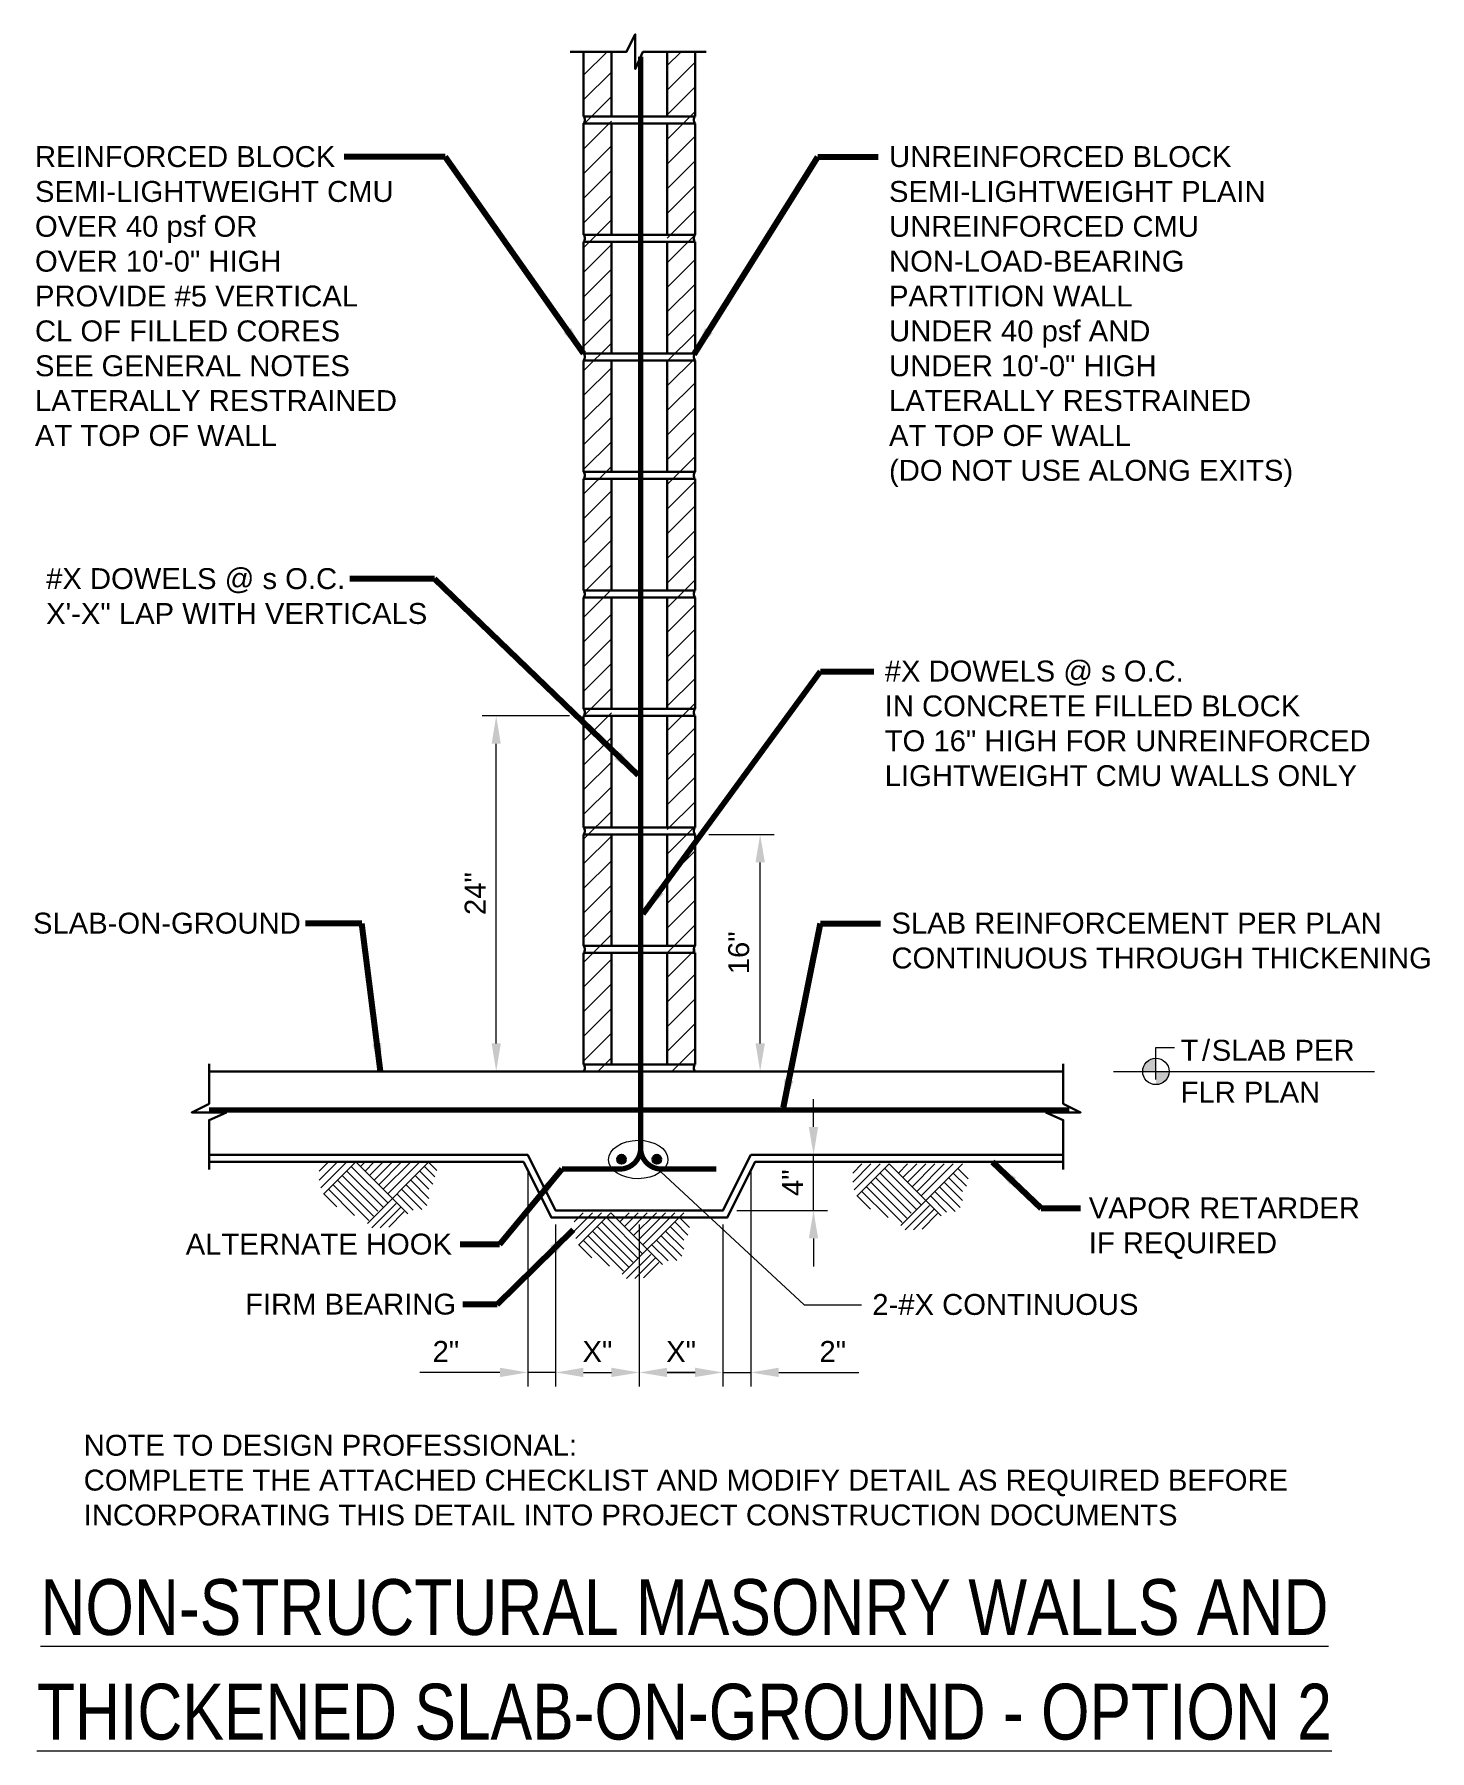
# Model space of a CAD drawing. Header units: inches. Extents: x 527 to 627, y 521 to 644.
import ezdxf

# ---------------------------------------------------------------- set-up
doc = ezdxf.new("R2010")
doc.units = ezdxf.units.IN
doc.header["$LTSCALE"] = 5
doc.header["$MEASUREMENT"] = 0
doc.linetypes.add('CENTER2', pattern=[1.125, 0.75, -0.125, 0.125, -0.125])
doc.linetypes.add('HIDDEN', pattern=[0.375, 0.25, -0.125])
for name, color, linetype, lineweight in [('S-ANNO-DIMS', 1, 'Continuous', 20), ('S-ANNO-TEXT', 7, 'Continuous', 20), ('S-DELT-PATT', 7, 'Continuous', 15), ('S-DETL', 3, 'Continuous', 30)]:
    doc.layers.add(name, color=color, linetype=linetype, lineweight=lineweight)
doc.styles.add('Romans', font='arial.ttf')
doc.dimstyles.get("Standard").update_dxf_attribs({"dimtxt": 0.18, "dimasz": 0.18, "dimexe": 0.18, "dimexo": 0.0625, "dimgap": 0.09, "dimtad": 0, "dimtih": 1, "dimtoh": 1, "dimdec": 4, "dimzin": 0, "dimdsep": 46, "dimtxsty": 'Standard', "dimcen": 0.09, "dimadec": 0, "dimazin": 0, "dimtfac": 1, "dimtdec": 4, "dimtofl": 0, "dimtmove": 0, "dimatfit": 3, "dimfxl": 1, "dimtolj": 1, "dimtzin": 0, "dimarcsym": 0})
pattern_1 = [(45, (-414.9498, -752.4976), (-0.8838835, 0.8838835), [])]

# ---------------------------------------------------------------- blocks, each defined once
blk = doc.blocks.new('*D0')
at = {"layer": 'Defpoints', "color": 0, "transparency": 16777216}
for p in [(570.33, 559.24), (576.33, 559.24), (576.33, 547.63)]:
    blk.add_point(p, dxfattribs=at)
at = {"layer": 'S-ANNO-DIMS', "transparency": 16777216}
for p, q in [((570.33, 558.24), (570.33, 546.63)), ((576.33, 558.24), (576.33, 546.63)), ((572.33, 547.63), (574.33, 547.63))]:
    blk.add_line(p, q, dxfattribs=at)
for points in [[(572.33, 547.97), (572.33, 547.3), (570.33, 547.63)], [(574.33, 547.97), (574.33, 547.3), (576.33, 547.63)]]:
    blk.add_solid(points, dxfattribs=at)
at = {"layer": 'S-ANNO-DIMS', "transparency": 16777216, "insert": (573.33, 549.13), "char_height": 1.5, "attachment_point": 5, "style": 'Romans'}
blk.add_mtext('\\A1;X"', dxfattribs=at)
blk = doc.blocks.new('*D1')
at = {"layer": 'Defpoints', "color": 0, "transparency": 16777216}
for p in [(574.33, 586.22), (579, 586.22), (579, 569.23)]:
    blk.add_point(p, dxfattribs=at)
at = {"layer": 'S-ANNO-DIMS', "transparency": 16777216}
for p, q in [((575.33, 586.22), (580, 586.22)), ((579, 571.23), (579, 584.22))]:
    blk.add_line(p, q, dxfattribs=at)
for points in [[(578.67, 584.22), (579.34, 584.22), (579, 586.22)], [(578.67, 571.23), (579.34, 571.23), (579, 569.23)]]:
    blk.add_solid(points, dxfattribs=at)
at = {"layer": 'S-ANNO-DIMS', "transparency": 16777216, "insert": (577.47, 577.73), "char_height": 1.5, "attachment_point": 5, "rotation": 90, "style": 'Romans'}
blk.add_mtext('\\A1;16"', dxfattribs=at)
blk = doc.blocks.new('*D2')
at = {"layer": 'Defpoints', "color": 0, "transparency": 16777216}
for p in [(560.07, 594.72), (566.33, 594.72), (579, 569.23)]:
    blk.add_point(p, dxfattribs=at)
at = {"layer": 'S-ANNO-DIMS', "transparency": 16777216}
for p, q in [((565.33, 594.72), (559.07, 594.72)), ((560.07, 571.23), (560.07, 592.72)), ((578, 569.23), (559.07, 569.23))]:
    blk.add_line(p, q, dxfattribs=at)
for points in [[(559.74, 592.72), (560.4, 592.72), (560.07, 594.72)], [(559.74, 571.23), (560.4, 571.23), (560.07, 569.23)]]:
    blk.add_solid(points, dxfattribs=at)
at = {"layer": 'S-ANNO-DIMS', "transparency": 16777216, "insert": (558.56, 581.98), "char_height": 1.5, "attachment_point": 5, "rotation": 90, "style": 'Romans'}
blk.add_mtext('\\A1;24"', dxfattribs=at)
blk = doc.blocks.new('*D3')
at = {"layer": 'Defpoints', "color": 0, "transparency": 16777216}
for p in [(570.33, 559.24), (564.33, 557.24), (570.33, 547.63)]:
    blk.add_point(p, dxfattribs=at)
at = {"layer": 'S-ANNO-DIMS', "transparency": 16777216}
for p, q in [((570.33, 558.24), (570.33, 546.63)), ((564.33, 556.24), (564.33, 546.63)), ((566.33, 547.63), (568.33, 547.63))]:
    blk.add_line(p, q, dxfattribs=at)
for points in [[(566.33, 547.97), (566.33, 547.3), (564.33, 547.63)], [(568.33, 547.97), (568.33, 547.3), (570.33, 547.63)]]:
    blk.add_solid(points, dxfattribs=at)
at = {"layer": 'S-ANNO-DIMS', "transparency": 16777216, "insert": (567.33, 549.13), "char_height": 1.5, "attachment_point": 5, "style": 'Romans'}
blk.add_mtext('\\A1;X"', dxfattribs=at)
blk = doc.blocks.new('*D4')
at = {"layer": 'Defpoints', "color": 0, "transparency": 16777216}
for p in [(578.33, 563.24), (576.33, 559.24), (578.33, 547.63)]:
    blk.add_point(p, dxfattribs=at)
at = {"layer": 'S-ANNO-DIMS', "transparency": 16777216}
for p, q in [((578.33, 562.24), (578.33, 546.63)), ((576.33, 558.24), (576.33, 546.63)), ((574.33, 547.63), (572.33, 547.63)), ((576.33, 547.63), (578.33, 547.63)), ((580.33, 547.63), (586.09, 547.63))]:
    blk.add_line(p, q, dxfattribs=at)
for points in [[(574.33, 547.97), (574.33, 547.3), (576.33, 547.63)], [(580.33, 547.97), (580.33, 547.3), (578.33, 547.63)]]:
    blk.add_solid(points, dxfattribs=at)
at = {"layer": 'S-ANNO-DIMS', "transparency": 16777216, "insert": (584.21, 549.14), "char_height": 1.5, "attachment_point": 5, "style": 'Romans'}
blk.add_mtext('\\A1;2"', dxfattribs=at)
blk = doc.blocks.new('*D5')
at = {"layer": 'Defpoints', "color": 0, "transparency": 16777216}
for p in [(562.33, 563.24), (564.33, 559.24), (564.33, 547.63)]:
    blk.add_point(p, dxfattribs=at)
at = {"layer": 'S-ANNO-DIMS', "transparency": 16777216}
for p, q in [((562.33, 562.24), (562.33, 546.63)), ((564.33, 558.24), (564.33, 546.63)), ((560.33, 547.63), (554.58, 547.63)), ((564.33, 547.63), (562.33, 547.63)), ((566.33, 547.63), (568.33, 547.63))]:
    blk.add_line(p, q, dxfattribs=at)
for points in [[(560.33, 547.97), (560.33, 547.3), (562.33, 547.63)], [(566.33, 547.97), (566.33, 547.3), (564.33, 547.63)]]:
    blk.add_solid(points, dxfattribs=at)
at = {"layer": 'S-ANNO-DIMS', "transparency": 16777216, "insert": (556.46, 549.14), "char_height": 1.5, "attachment_point": 5, "style": 'Romans'}
blk.add_mtext('\\A1;2"', dxfattribs=at)
blk = doc.blocks.new('*D6')
at = {"layer": 'Defpoints', "color": 0, "transparency": 16777216}
for p in [(578.33, 563.24), (582.83, 563.24), (576.33, 559.24)]:
    blk.add_point(p, dxfattribs=at)
at = {"layer": 'S-ANNO-DIMS', "transparency": 16777216}
for p, q in [((582.83, 565.24), (582.83, 567.24)), ((579.33, 563.24), (583.83, 563.24)), ((582.83, 559.24), (582.83, 563.24)), ((577.33, 559.24), (583.83, 559.24)), ((582.83, 557.24), (582.83, 555.24))]:
    blk.add_line(p, q, dxfattribs=at)
for points in [[(582.49, 565.24), (583.16, 565.24), (582.83, 563.24)], [(582.49, 557.24), (583.16, 557.24), (582.83, 559.24)]]:
    blk.add_solid(points, dxfattribs=at)
at = {"layer": 'S-ANNO-DIMS', "transparency": 16777216, "insert": (581.33, 561.24), "char_height": 1.5, "attachment_point": 5, "rotation": 90, "style": 'Romans'}
blk.add_mtext('\\A1;4"', dxfattribs=at)

msp = doc.modelspace()

# ---------------------------------------------------------------- hatches: boundary and pattern name
at = {"layer": 'S-ANNO-TEXT'}
h = msp.add_hatch(color=256, dxfattribs=at)
h.dxf.hatch_style = 1
edge = h.paths.add_edge_path()
edge.add_arc((607.3880419, 569.2231605), 0.945832, 90, 180)
edge.add_line((606.4422099, 569.2231605), (607.3880419, 569.2231605))
edge.add_line((607.3880419, 569.2231605), (607.3880419, 570.1689925))
edge = h.paths.add_edge_path()
edge.add_line((607.3880419, 569.2231605), (607.3880419, 568.2773286))
edge.add_arc((607.3880419, 569.2231605), 0.945832, 270, 360)
edge.add_line((608.3338739, 569.2231605), (607.3880419, 569.2231605))
at = {"layer": 'S-DELT-PATT'}
h = msp.add_hatch(dxfattribs=at)
h.set_pattern_fill('ANSI31', color=256, scale=10)
h.set_pattern_definition(pattern_1)
h.paths.add_polyline_path([(566.3337057, 569.2231605), (568.3336092, 569.2303773), (568.3337057, 642.3661403), (566.3337057, 642.3661403)])
h = msp.add_hatch(dxfattribs=at)
h.set_pattern_fill('ANSI31', color=256, scale=10)
h.set_pattern_definition(pattern_1)
h.paths.add_polyline_path([(574.3337057, 569.2231605), (572.3338022, 569.2303773), (572.3337057, 642.3661403), (574.3337057, 642.3661403)])
at = {"layer": 'S-DETL', "linetype": 'Continuous'}
h = msp.add_hatch(color=256, dxfattribs=at)
h.dxf.hatch_style = 1
h.paths.add_polyline_path([(568.7450401, 562.9212723, 1), (569.3700401, 562.9212723, 1)])
h = msp.add_hatch(color=256, dxfattribs=at)
h.dxf.hatch_style = 1
h.paths.add_polyline_path([(568.7450401, 562.9212723, 1), (569.3700401, 562.9212723, 1)])
h = msp.add_hatch(color=256, dxfattribs=at)
h.dxf.hatch_style = 1
h.paths.add_polyline_path([(571.2823037, 562.9212723, 1), (571.9073037, 562.9212723, 1)])
h = msp.add_hatch(color=256, dxfattribs=at)
h.dxf.hatch_style = 1
h.paths.add_polyline_path([(571.2823037, 562.9212723, 1), (571.9073037, 562.9212723, 1)])

# ---------------------------------------------------------------- linework, layer by layer
at = {"layer": 'S-ANNO-TEXT'}
for p, q in [((607.3880419, 569.2231605), (607.3880419, 570.9336418)), ((607.3880419, 570.9336418), (608.7168129, 570.9336418)), ((604.3530045, 569.2231605), (623.0644013, 569.2231605)), ((607.3880419, 568.6475771), (607.3880419, 569.798744))]:
    msp.add_line(p, q, dxfattribs=at)
msp.add_lwpolyline([(571.8834729, 562.0213782), (582.1613547, 552.482942), (586.2696063, 552.482942)], dxfattribs=at)
msp.add_circle((607.3880419, 569.2231605), 0.945832, dxfattribs=at)
msp.add_ellipse((570.25345, 562.9051226), major_axis=(-2.1332319, -0.0161497), ratio=0.6473694367, dxfattribs=at)
at = {"layer": 'S-DELT-PATT'}
for p, q in [((547.3821944, 561.4248732), (548.6931747, 562.7358535)), ((547.3821944, 562.0803633), (548.0376846, 562.7358535)), ((547.4928084, 560.879997), (549.3486648, 562.7358535)), ((547.6841705, 560.4158691), (550.0041549, 562.7358535)), ((550.0041549, 562.7358535), (553.7218737, 559.0181347)), ((550.3319, 562.4081084), (550.6596451, 562.7358535)), ((550.6596451, 562.0803633), (551.3151352, 562.7358535)), ((550.83462, 558.3223975), (555.248076, 562.7358535)), ((550.9873901, 561.7526183), (551.9706253, 562.7358535)), ((551.3151352, 561.4248732), (552.6261155, 562.7358535)), ((551.6428803, 561.0971281), (553.2816056, 562.7358535)), ((551.9706253, 560.7693831), (553.9370957, 562.7358535)), ((552.2983704, 560.441638), (554.5925858, 562.7358535)), ((555.2159569, 562.7037344), (555.800269, 562.1194142)), ((548.6931747, 561.4248732), (551.2686773, 558.8493706)), ((549.0209198, 561.7526183), (551.5793715, 559.1941584)), ((549.3486648, 562.0803633), (551.9753121, 559.4537161)), ((549.6764099, 562.4081084), (552.2860062, 559.7985121)), ((553.9370957, 561.4248732), (555.248076, 560.113893)), ((554.2648408, 561.7526183), (555.248076, 560.7693831)), ((554.5925858, 562.0803633), (555.5349103, 561.1380307)), ((554.9203309, 562.4081084), (555.6580768, 561.6703543)), ((585.6400022, 561.275936), (586.9509824, 562.5869163)), ((585.6400022, 561.9314262), (586.2954923, 562.5869163)), ((585.7506161, 560.7310599), (587.6064726, 562.5869163)), ((585.9419783, 560.2669319), (588.2619627, 562.5869163)), ((587.2787275, 561.6036811), (589.8371792, 559.0452212)), ((587.6064726, 561.9314262), (590.2331198, 559.3047789)), ((587.9342176, 562.2591712), (590.543814, 559.6495749)), ((588.2619627, 562.5869163), (591.9796815, 558.8691975)), ((588.9174528, 561.9314262), (589.572943, 562.5869163)), ((589.0924277, 558.1734603), (593.5058837, 562.5869163)), ((589.2451979, 561.6036811), (590.2284331, 562.5869163)), ((589.572943, 561.275936), (590.8839232, 562.5869163)), ((589.900688, 560.948191), (591.5394133, 562.5869163)), ((590.2284331, 560.6204459), (592.1949035, 562.5869163)), ((590.5561781, 560.2927008), (592.8503936, 562.5869163)), ((592.5226485, 561.6036811), (593.5058837, 560.6204459)), ((592.8503936, 561.9314262), (593.792718, 560.9890936)), ((593.1781387, 562.2591712), (593.9158846, 561.5214171)), ((547.7099395, 560.441638), (548.6488308, 559.5027467)), ((548.0376846, 560.7693831), (549.9142135, 558.8928459)), ((548.3654296, 561.0971281), (550.9238813, 558.5386682)), ((552.9538605, 560.441638), (554.1178061, 559.2776842)), ((553.2816056, 560.7693831), (554.735368, 559.3156125)), ((553.6093506, 561.0971281), (555.0972149, 559.6092639)), ((585.9677472, 560.2927008), (586.9066385, 559.3538096)), ((586.2954923, 560.6204459), (588.1720213, 558.7439088)), ((586.6232374, 560.948191), (589.1816891, 558.3897311)), ((586.9509824, 561.275936), (589.5264851, 558.7004334)), ((591.2116683, 560.2927008), (592.3756139, 559.128747)), ((591.5394133, 560.6204459), (592.9931757, 559.1666753)), ((591.8671584, 560.948191), (593.3550227, 559.4603267)), ((592.1949035, 561.275936), (593.5058837, 559.9649558)), ((551.1461662, 558.010843), (552.8850668, 559.7497436)), ((551.7428507, 558.0105453), (553.2260282, 559.4937228)), ((552.3565779, 558.0619876), (553.4647004, 559.1701101)), ((565.6624105, 557.775936), (566.9733908, 559.0869163)), ((565.6624105, 558.4314262), (566.3179006, 559.0869163)), ((565.7730245, 557.2310599), (567.6288809, 559.0869163)), ((565.9643866, 556.7669319), (568.284371, 559.0869163)), ((568.284371, 559.0869163), (572.0020898, 555.3691975)), ((568.9398611, 558.4314262), (569.5953513, 559.0869163)), ((569.114836, 554.6734603), (573.528292, 559.0869163)), ((569.2676062, 558.1036811), (570.2508414, 559.0869163)), ((569.5953513, 557.775936), (570.9063315, 559.0869163)), ((569.9230963, 557.448191), (571.5618217, 559.0869163)), ((570.2508414, 557.1204459), (572.2173118, 559.0869163)), ((570.5785865, 556.7927008), (572.8728019, 559.0869163)), ((589.403974, 557.8619058), (591.1428746, 559.6008064)), ((590.0006585, 557.8616081), (591.483836, 559.3447856)), ((590.6143857, 557.9130505), (591.7225081, 559.0211729)), ((566.9733908, 557.775936), (569.5488934, 555.2004334)), ((567.3011358, 558.1036811), (569.8595875, 555.5452212)), ((567.6288809, 558.4314262), (570.2555282, 555.8047789)), ((567.956626, 558.7591712), (570.5662223, 556.1495749)), ((572.2173118, 557.775936), (573.528292, 556.4649558)), ((572.5450568, 558.1036811), (573.528292, 557.1204459)), ((572.8728019, 558.4314262), (573.8151263, 557.4890936)), ((573.200547, 558.7591712), (573.9382929, 558.0214171)), ((565.9901556, 556.7927008), (566.9290469, 555.8538096)), ((566.3179006, 557.1204459), (568.1944296, 555.2439088)), ((566.6456457, 557.448191), (569.2040974, 554.8897311)), ((571.2340766, 556.7927008), (572.3980222, 555.628747)), ((571.5618217, 557.1204459), (573.015584, 555.6666753)), ((571.8895667, 557.448191), (573.377431, 555.9603267)), ((569.4263823, 554.3619058), (571.1652829, 556.1008064)), ((570.0230668, 554.3616081), (571.5062443, 555.8447856)), ((570.636794, 554.4130505), (571.7449164, 555.5211729))]:
    msp.add_line(p, q, dxfattribs=at)
at = {"layer": 'S-DETL', "linetype": 'Continuous'}
for p, q in [((566.3337057, 637.7268042), (566.3337057, 642.3661403)), ((568.3337057, 637.7255897), (568.3337057, 642.3661403)), ((572.3337057, 637.7255897), (572.3337057, 642.3661403)), ((574.3337057, 637.7255897), (574.3337057, 642.3661403)), ((566.3424242, 637.7255897), (574.3337057, 637.7255897)), ((566.3337057, 629.2255897), (566.3337057, 637.2268042)), ((566.3337057, 637.2255897), (574.3337057, 637.2255897)), ((568.3337057, 629.2255897), (568.3337057, 637.2255897)), ((572.3337057, 629.2255897), (572.3337057, 637.2255897)), ((574.3337057, 629.2255897), (574.3337057, 637.2255897)), ((566.3337057, 629.2255897), (574.3337057, 629.2255897)), ((566.3337057, 628.7255897), (574.3337057, 628.7255897)), ((566.3337057, 620.7255897), (566.3337057, 628.7255897)), ((568.3337057, 620.7255897), (568.3337057, 628.7255897)), ((572.3337057, 620.7255897), (572.3337057, 628.7255897)), ((574.3337057, 620.7255897), (574.3337057, 628.7255897)), ((566.3337057, 620.7255897), (574.3337057, 620.7255897)), ((566.3337057, 612.2255897), (566.3337057, 620.2255897)), ((566.3337057, 620.2243751), (574.3337057, 620.2243751)), ((568.3337057, 612.2243751), (568.3337057, 620.2243751)), ((572.3337057, 612.2243751), (572.3337057, 620.2243751)), ((574.3337057, 612.2243751), (574.3337057, 620.2243751)), ((566.3424242, 612.2243751), (574.3337057, 612.2243751)), ((566.3337057, 603.7243751), (566.3337057, 611.7255897)), ((566.3337057, 611.7243751), (574.3337057, 611.7243751)), ((568.3337057, 603.7243751), (568.3337057, 611.7243751)), ((572.3337057, 603.7243751), (572.3337057, 611.7243751)), ((574.3337057, 603.7243751), (574.3337057, 611.7243751)), ((566.3337057, 603.7243751), (574.3337057, 603.7243751)), ((566.3337057, 603.2243751), (574.3337057, 603.2243751)), ((566.3337057, 595.2243751), (566.3337057, 603.2243751)), ((568.3337057, 595.2243751), (568.3337057, 603.2243751)), ((572.3337057, 595.2243751), (572.3337057, 603.2243751)), ((574.3337057, 595.2243751), (574.3337057, 603.2243751)), ((566.3337057, 595.2243751), (574.3337057, 595.2243751)), ((566.3337057, 586.7243751), (566.3337057, 594.7243751)), ((566.3337057, 594.7231605), (574.3337057, 594.7231605)), ((568.3337057, 586.7231605), (568.3337057, 594.7231605)), ((572.3337057, 586.7231605), (572.3337057, 594.7231605)), ((574.3337057, 586.7231605), (574.3337057, 594.7231605)), ((566.3337057, 578.2231605), (566.3337057, 586.2243751)), ((566.3337057, 586.2231605), (574.3337057, 586.2231605)), ((566.3424242, 586.7231605), (574.3337057, 586.7231605)), ((568.3337057, 578.2231605), (568.3337057, 586.2231605)), ((572.3337057, 578.2231605), (572.3337057, 586.2231605)), ((574.3337057, 578.2231605), (574.3337057, 586.2231605)), ((566.3337057, 578.2231605), (574.3337057, 578.2231605)), ((566.3337057, 577.7231605), (574.3337057, 577.7231605)), ((566.3337057, 569.7231605), (566.3337057, 577.7231605)), ((568.3337057, 569.7231605), (568.3337057, 577.7231605)), ((572.3337057, 569.7231605), (572.3337057, 577.7231605)), ((574.3337057, 569.7231605), (574.3337057, 577.7231605)), ((600.7458214, 569.2241175), (539.4738948, 569.2241175)), ((566.3337057, 569.7231605), (574.3337057, 569.7231605)), ((566.3337057, 569.2231605), (574.3337057, 569.2231605))]:
    msp.add_line(p, q, dxfattribs=at)
for points in [[(565.3627746, 642.3661403), (569.4181729, 642.3661403), (570.0403578, 643.6105101), (570.0403578, 641.1217705), (570.5872196, 642.3661403), (575.1346636, 642.3661403)], [(539.4738948, 569.7709793), (539.4738948, 566.9017329), (538.229525, 566.279548), (540.7182646, 566.279548), (539.4738948, 565.7326861), (539.4738948, 562.1889916)], [(600.7458214, 569.7709793), (600.7458214, 566.9017329), (601.9901912, 566.279548), (599.5014516, 566.279548), (600.7458214, 565.7326861), (600.7458214, 562.1889916)], [(600.7458214, 563.2358535), (578.3337057, 563.2358535), (576.3337057, 559.2358535), (564.3337057, 559.2358535), (562.3337057, 563.2358535), (539.4738948, 563.2358535)], [(600.7458214, 562.7358535), (578.6427227, 562.7358535), (576.6427227, 558.7358535), (564.0246887, 558.7358535), (562.0246887, 562.7358535), (539.4738948, 562.7358535)]]:
    msp.add_lwpolyline(points, dxfattribs=at)
at = {"layer": 'S-DETL', "linetype": 'HIDDEN', "const_width": 0.375}
msp.add_lwpolyline([(570.4298164, 586.2231605), (570.4298164, 642.0079734)], dxfattribs=at)
at = {"layer": 'S-DETL', "const_width": 0.375}
msp.add_lwpolyline([(575.868075, 562.2189489), (571.9298164, 562.2189489, -0.4142135624), (570.4298164, 563.7189489), (570.4298164, 586.2231605)], format="xyb", dxfattribs=at)
at = {"layer": 'S-DETL', "linetype": 'CENTER2', "const_width": 0.375}
msp.add_lwpolyline([(601.1884053, 566.4519747), (539.4790061, 566.4519747)], dxfattribs=at)
at = {"layer": 'S-DETL', "linetype": 'HIDDEN', "const_width": 0.375, "flags": 128}
msp.add_lwpolyline([(564.7828236, 562.2194502), (568.9298164, 562.2194502, 0.4142135624), (570.4298164, 563.7194502), (570.4298164, 565.6722489)], format="xyb", dxfattribs=at)
at = {"layer": 'S-DETL', "linetype": 'Continuous'}
for centre in [(569.0575401, 562.9212723), (569.0575401, 562.9212723), (571.5948037, 562.9212723), (571.5948037, 562.9212723)]:
    msp.add_circle(centre, 0.3125, dxfattribs=at)
for centre in [(566.3337057, 637.4768042), (566.3337057, 628.9768042), (566.3337057, 620.4755897), (566.3337057, 611.9755897), (566.3337057, 603.4755897), (566.3337057, 594.9743751), (566.3337057, 586.4743751), (566.3337057, 577.9743751), (566.3337057, 569.4731605)]:
    msp.add_ellipse(centre, major_axis=(0, 0.25), ratio=0.3542207071, start_param=3.1415926536, end_param=6.2831853072, dxfattribs=at)
at = {"layer": 'S-DETL', "linetype": 'Continuous', "extrusion": (0, 0, -1)}
for centre in [(574.3337057, 637.4755897), (574.3337057, 628.9755897), (574.3337057, 620.4743751), (574.3337057, 611.9743751), (574.3337057, 603.4743751), (574.3337057, 594.9731605), (574.3337057, 586.4731605), (574.3337057, 577.9731605), (574.3337057, 569.4731605)]:
    msp.add_ellipse(centre, major_axis=(0, 0.25), ratio=0.3542207071, start_param=3.1415926536, end_param=6.2831853072, dxfattribs=at)

# ---------------------------------------------------------------- texts
at = {"layer": 'S-ANNO-TEXT', "char_height": 1.499999989, "attachment_point": 1, "style": 'Romans'}
for s, insert in [('\\A1;REINFORCED BLOCK\\PSEMI-LIGHTWEIGHT CMU \\POVER 40 psf OR \\POVER 10\'-0" HIGH \\PPROVIDE #5 VERTICAL \\PCL OF FILLED CORES\\PSEE GENERAL NOTES\\PLATERALLY RESTRAINED\\PAT TOP OF WALL', (526.9880971, 635.5910191)), ('\\A1;UNREINFORCED BLOCK \\PSEMI-LIGHTWEIGHT PLAIN \\PUNREINFORCED CMU \\PNON-LOAD-BEARING \\PPARTITION WALL \\PUNDER 40 psf AND \\PUNDER 10\'-0" HIGH \\PLATERALLY RESTRAINED \\PAT TOP OF WALL \\P(DO NOT USE ALONG EXITS)', (588.2452304, 635.5910191)), ('\\A1;#X DOWELS @ s O.C.\\PX\'-X" LAP WITH VERTICALS', (527.78629, 605.320137)), ('\\A1;#X DOWELS @ s O.C. \\PIN CONCRETE FILLED BLOCK \\PTO 16" HIGH FOR UNREINFORCED \\PLIGHTWEIGHT CMU WALLS ONLY', (587.9364657, 598.689401)), ('\\A1;SLAB-ON-GROUND', (526.8458397, 580.6083157)), ('\\A1;SLAB REINFORCEMENT PER PLAN\\PCONTINUOUS THROUGH THICKENING', (588.41815, 580.6083157)), ('\\A1;\\pxql;VAPOR RETARDER\\PIF REQUIRED', (602.5742595, 560.1810661)), ('\\A1;\\pxql;ALTERNATE HOOK', (537.8011008, 557.5869413)), ('\\A1;FIRM BEARING', (542.0606506, 553.2825757)), ('\\A1;2-#X CONTINUOUS', (587.0456977, 553.2590334)), ('NOTE TO DESIGN PROFESSIONAL: \\PCOMPLETE THE ATTACHED CHECKLIST AND MODIFY DETAIL AS REQUIRED BEFORE \\PINCORPORATING THIS DETAIL INTO PROJECT CONSTRUCTION DOCUMENTS', (530.4819978, 543.1593882))]:
    msp.add_mtext(s, dxfattribs=dict(at, insert=insert))
at = {"layer": 'S-ANNO-TEXT', "style": 'Romans'}
for s, insert, char_height, attachment_point, line_spacing_factor in [('\\A1;{\\T1.2;T/}SLAB PER \\PFLR PLAN', (609.1582589, 571.48902), 1.499999989, 1, 1.2), ('{\\W0.8;\\LNON-STRUCTURAL MASONRY WALLS AND \\PTHICKENED SLAB-ON-GROUND - OPTION 2}', (573.5701625, 532.8039994), 4, 2, 1.125)]:
    msp.add_mtext(s, dxfattribs=dict(at, insert=insert, char_height=char_height, attachment_point=attachment_point, line_spacing_factor=line_spacing_factor))

# ---------------------------------------------------------------- dimensions: what is measured, and where the dimension line sits
at = {"layer": 'S-ANNO-DIMS'}
for base, p1, p2, text, picture, middle in [((560.0705972, 594.7231605), (579.0035259, 569.2299855), (566.3337057, 594.7231605), '24"', '*D2', (560.0705972, 581.976573)), ((579.0035259, 586.2231605), (579.0035259, 569.2299855), (574.3337057, 586.2231605), '16"', '*D1', (579.0035259, 577.726573)), ((582.8280213, 563.2358535), (576.3337057, 559.2358535), (578.3337057, 563.2358535), '4"', '*D6', (582.8280213, 561.2358535))]:
    dim = msp.add_linear_dim(base=base, p1=p1, p2=p2, angle=90, text=text, dimstyle='Standard', override={"dimscale": 16, "dimtxt": 0.09375, "dimasz": 0.125, "dimexe": 0.0625, "dimgap": 0.0625, "dimtih": 0, "dimtoh": 0, "dimdec": 5, "dimlfac": 1, "dimrnd": 0.03125, "dimzin": 7, "dimlunit": 4, "dimtxsty": 'Romans', "dimcen": 0.125, "dimclrd": 256, "dimclre": 256, "dimclrt": 256, "dimadec": 4, "dimtdec": 5, "dimtofl": 1, "dimtvp": 1, "dimfrac": 2, "dimtzin": 3, "dimlwd": 65535, "dimlwe": 65535}, dxfattribs=at)
    dim.commit()
    dim.dimension.update_dxf_attribs({"geometry": picture, "text_midpoint": middle, "dimtype": 128})
for base, p1, p2, text, picture, middle in [((564.3337057, 547.632298), (562.3337057, 563.2358535), (564.3337057, 559.2358535), '2"', '*D5', (556.4588763, 547.632298)), ((578.3337057, 547.632298), (576.3337057, 559.2358535), (578.3337057, 563.2358535), '2"', '*D4', (584.2121163, 547.632298)), ((570.3337057, 547.632298), (564.3337057, 557.2358535), (570.3337057, 559.2358535), 'X"', '*D3', (567.3337057, 547.632298)), ((576.3337057, 547.632298), (570.3337057, 559.2358535), (576.3337057, 559.2358535), 'X"', '*D0', (573.3337057, 547.632298))]:
    dim = msp.add_linear_dim(base=base, p1=p1, p2=p2, text=text, dimstyle='Standard', override={"dimscale": 16, "dimtxt": 0.09375, "dimasz": 0.125, "dimexe": 0.0625, "dimgap": 0.0625, "dimtih": 0, "dimtoh": 0, "dimdec": 5, "dimlfac": 1, "dimrnd": 0.03125, "dimzin": 7, "dimlunit": 4, "dimtxsty": 'Romans', "dimcen": 0.125, "dimclrd": 256, "dimclre": 256, "dimclrt": 256, "dimadec": 4, "dimtdec": 5, "dimtofl": 1, "dimtvp": 1, "dimfrac": 2, "dimtzin": 3, "dimlwd": 65535, "dimlwe": 65535}, dxfattribs=at)
    dim.commit()
    dim.dimension.update_dxf_attribs({"geometry": picture, "text_midpoint": middle, "dimtype": 128})

# ---------------------------------------------------------------- leaders
at = {"layer": 'S-ANNO-TEXT'}
for points, override in [([(566.3337057, 620.7255897), (556.4187376, 634.8149277), (549.1616502, 634.8149277)], {"dimscale": 16, "dimtxt": 0.09375, "dimasz": 0.125, "dimexe": 0.0625, "dimgap": 0.0625, "dimtad": 0, "dimtih": 0, "dimtoh": 0, "dimdec": 5, "dimlfac": 16, "dimrnd": 0.03125, "dimzin": 7, "dimlunit": 4, "dimtxsty": 'Romans', "dimcen": 0.125, "dimclrd": 256, "dimclre": 256, "dimclrt": 256, "dimadec": 4, "dimtdec": 5, "dimtofl": 1, "dimtvp": 1, "dimfrac": 2, "dimtzin": 3, "dimlwd": 65535, "dimlwe": 65535}), ([(574.2573084, 620.6668497), (583.1474594, 634.8149277), (587.469139, 634.8149277)], {"dimscale": 16, "dimtxt": 0.09375, "dimasz": 0.125, "dimexe": 0.0625, "dimgap": 0.0625, "dimtad": 0, "dimtih": 0, "dimtoh": 0, "dimdec": 5, "dimlfac": 16, "dimrnd": 0.03125, "dimzin": 7, "dimlunit": 4, "dimtxsty": 'Romans', "dimcen": 0.125, "dimclrd": 256, "dimclre": 256, "dimclrt": 256, "dimadec": 4, "dimtdec": 5, "dimtofl": 1, "dimtvp": 1, "dimfrac": 2, "dimtzin": 3, "dimlwd": 65535, "dimlwe": 65535}), ([(570.2423164, 590.4731605), (555.6354298, 604.5440456), (549.5815533, 604.5440456)], {"dimscale": 16, "dimtxt": 0.09375, "dimasz": 0.125, "dimexe": 0.0625, "dimgap": 0.0625, "dimtad": 0, "dimtih": 0, "dimtoh": 0, "dimdec": 5, "dimlfac": 16, "dimrnd": 0.03125, "dimzin": 7, "dimlunit": 4, "dimtxsty": 'Romans', "dimcen": 0.125, "dimclrd": 256, "dimclre": 256, "dimclrt": 256, "dimadec": 4, "dimtdec": 5, "dimtofl": 1, "dimtvp": 1, "dimfrac": 2, "dimtzin": 3, "dimlwd": 65535, "dimlwe": 65535}), ([(570.6173164, 580.5295187), (583.3203789, 597.9133096), (587.1603743, 597.9133096)], {"dimscale": 16, "dimtxt": 0.09375, "dimasz": 0.125, "dimexe": 0.0625, "dimgap": 0.0625, "dimtad": 0, "dimtih": 0, "dimtoh": 0, "dimdec": 5, "dimlfac": 16, "dimrnd": 0.03125, "dimzin": 7, "dimlunit": 4, "dimtxsty": 'Romans', "dimcen": 0.125, "dimclrd": 256, "dimclre": 256, "dimclrt": 256, "dimadec": 4, "dimtdec": 5, "dimtofl": 1, "dimtvp": 1, "dimfrac": 2, "dimtzin": 3, "dimlwd": 65535, "dimlwe": 65535}), ([(551.7676973, 569.2358535), (550.421105, 579.8322243), (546.3954644, 579.8322243)], {"dimscale": 16, "dimtxt": 0.09375, "dimasz": 0.125, "dimexe": 0.0625, "dimgap": 0.0625, "dimtad": 0, "dimtih": 0, "dimtoh": 0, "dimdec": 5, "dimlfac": 16, "dimrnd": 0.03125, "dimzin": 7, "dimlunit": 4, "dimtxsty": 'Romans', "dimcen": 0.125, "dimclrd": 256, "dimclre": 256, "dimclrt": 256, "dimadec": 4, "dimtdec": 5, "dimtofl": 1, "dimtvp": 1, "dimfrac": 2, "dimtzin": 3, "dimlwd": 65535, "dimlwe": 65535}), ([(580.6730303, 566.6394747), (583.3203789, 579.8322243), (587.6420586, 579.8322243)], {"dimscale": 16, "dimtxt": 0.09375, "dimasz": 0.125, "dimexe": 0.0625, "dimgap": 0.0625, "dimtad": 0, "dimtih": 0, "dimtoh": 0, "dimdec": 5, "dimlfac": 16, "dimrnd": 0.03125, "dimzin": 7, "dimlunit": 4, "dimtxsty": 'Romans', "dimcen": 0.125, "dimclrd": 256, "dimclre": 256, "dimclrt": 256, "dimadec": 4, "dimtdec": 5, "dimtofl": 1, "dimtvp": 1, "dimfrac": 2, "dimtzin": 3, "dimlwd": 65535, "dimlwe": 65535}), ([(595.6761466, 562.7358535), (599.1688644, 559.4049747), (601.9742595, 559.4049747)], {"dimscale": 16, "dimtxt": 0.09375, "dimasz": 0.125, "dimexe": 0.0625, "dimgap": 0.0625, "dimtih": 0, "dimtoh": 0, "dimdec": 5, "dimlfac": 16, "dimrnd": 0.03125, "dimzin": 7, "dimlunit": 4, "dimtxsty": 'Romans', "dimcen": 0.125, "dimclrd": 256, "dimclre": 256, "dimclrt": 256, "dimadec": 4, "dimtdec": 5, "dimtofl": 1, "dimtvp": 1, "dimfrac": 2, "dimtzin": 3, "dimlwd": 65535, "dimlwe": 65535}), ([(564.7828236, 562.2194502), (560.2982421, 556.8108499), (557.4928469, 556.8108499)], {"dimscale": 16, "dimtxt": 0.09375, "dimasz": 0.125, "dimexe": 0.0625, "dimgap": 0.0625, "dimtih": 0, "dimtoh": 0, "dimdec": 5, "dimlfac": 16, "dimrnd": 0.03125, "dimzin": 7, "dimlunit": 4, "dimtxsty": 'Romans', "dimcen": 0.125, "dimclrd": 256, "dimclre": 256, "dimclrt": 256, "dimadec": 4, "dimtdec": 5, "dimtofl": 1, "dimtvp": 1, "dimfrac": 2, "dimtzin": 3, "dimlwd": 65535, "dimlwe": 65535}), ([(565.5893759, 557.8597621), (560.1423962, 552.5064843), (557.6689384, 552.5064843)], {"dimscale": 16, "dimtxt": 0.09375, "dimasz": 0.125, "dimexe": 0.0625, "dimgap": 0.0625, "dimtad": 0, "dimtih": 0, "dimtoh": 0, "dimdec": 5, "dimlfac": 16, "dimrnd": 0.03125, "dimzin": 7, "dimlunit": 4, "dimtxsty": 'Romans', "dimcen": 0.125, "dimclrd": 256, "dimclre": 256, "dimclrt": 256, "dimadec": 4, "dimtdec": 5, "dimtofl": 1, "dimtvp": 1, "dimfrac": 2, "dimtzin": 3, "dimlwd": 65535, "dimlwe": 65535})]:
    msp.add_leader(points, dimstyle='Standard', override=override, dxfattribs=at)

doc.saveas('drawing.dxf')
